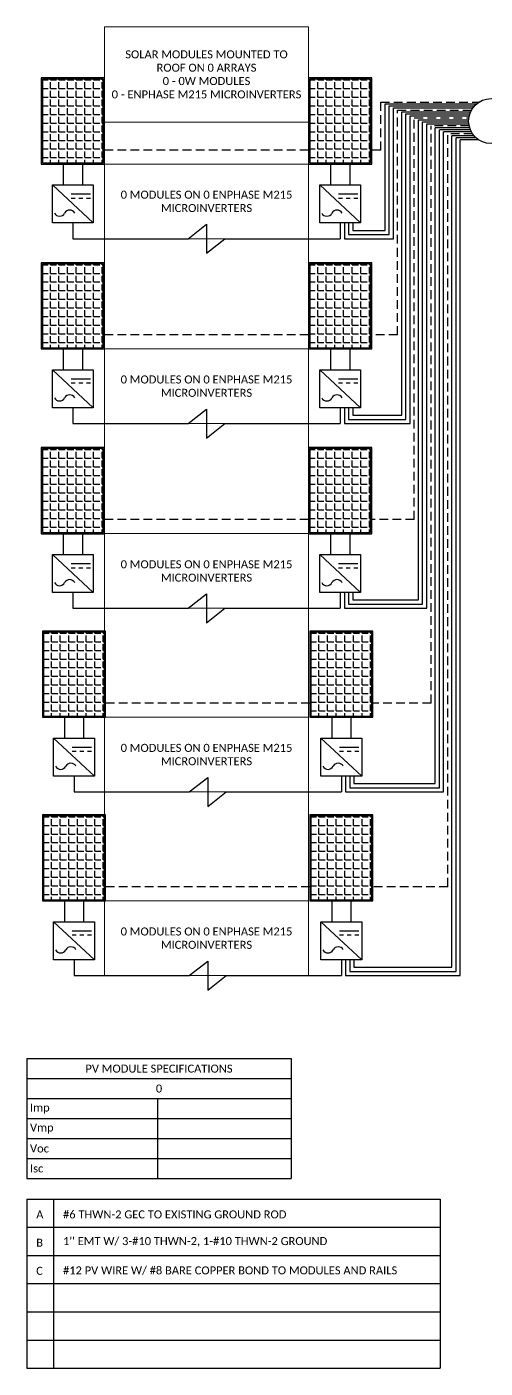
# Model space of a CAD drawing. Header units: feet. Extents: x 14669 to 15262, y 16036 to 16619.
# Drawn here: x 14669 to 14867, y 16036 to 16615 of the extents above; entities that cross this region are included whole.
import ezdxf

# ---------------------------------------------------------------- set-up
doc = ezdxf.new("R2010")
doc.units = ezdxf.units.FT
doc.header["$MEASUREMENT"] = 0
doc.linetypes.add('HIDDEN', pattern=[0.375, 0.25, -0.125])
for name, color, linetype in [('ONE LINE BLOCKS', 7, 'Continuous'), ('TEXT', 7, 'Continuous'), ('Z - TITLEBLOCK TXT', 7, 'Continuous')]:
    doc.layers.add(name, color=color, linetype=linetype)
doc.styles.get("Standard").update_dxf_attribs({"font": 'simplex.shx'})

# ---------------------------------------------------------------- blocks, each defined once
blk = doc.blocks.new('*T9')
at = {"layer": 'Defpoints', "color": 8, "linetype": 'ByBlock', "lineweight": 0, "transparency": 16777216}
for p, q in [((0, 0), (88.16, 0)), ((0, 0), (0, -409.45)), ((88.16, 0), (88.16, -409.45)), ((0, -41.08), (88.16, -41.08)), ((0, -59.24), (88.16, -59.24)), ((0, -91.46), (88.16, -91.46)), ((0, -138.99), (88.16, -138.99)), ((0, -171.21), (88.16, -171.21)), ((0, -218.74), (88.16, -218.74)), ((0, -250.97), (88.16, -250.97)), ((0, -297.99), (88.16, -297.99)), ((0, -330.21), (88.16, -330.21)), ((0, -377.23), (88.16, -377.23)), ((0, -409.45), (88.16, -409.45))]:
    blk.add_line(p, q, dxfattribs=at)
at = {"color": 0, "linetype": 'Continuous', "transparency": 16777216, "char_height": 3.4544, "width": 83.574, "attachment_point": 5}
for s, insert in [('{\\fCalibri|b0|i0|c0;SOLAR MODULES MOUNTED TO ROOF ON 0 ARRAYS^J0 - 0W MODULES^J0 - ENPHASE M215 MICROINVERTERS', (44.08, -20.54)), ('{\\fCalibri|b0|i0|c0;', (44.08, -50.16)), ('{\\fCalibri|b0|i0|c0;0 MODULES ON 0 ENPHASE M215 MICROINVERTERS', (44.08, -75.35)), ('{\\fCalibri|b0|i0|c0;', (44.08, -115.23)), ('{\\fCalibri|b0|i0|c0;0 MODULES ON 0 ENPHASE M215 MICROINVERTERS', (44.08, -155.1)), ('{\\fCalibri|b0|i0|c0;', (44.08, -194.98)), ('{\\fCalibri|b0|i0|c0;0 MODULES ON 0 ENPHASE M215 MICROINVERTERS', (44.08, -234.86)), ('{\\fCalibri|b0|i0|c0;', (44.08, -274.48)), ('{\\fCalibri|b0|i0|c0;0 MODULES ON 0 ENPHASE M215 MICROINVERTERS', (44.08, -314.1)), ('{\\fCalibri|b0|i0|c0;', (44.08, -353.72)), ('{\\fCalibri|b0|i0|c0;0 MODULES ON 0 ENPHASE M215 MICROINVERTERS', (44.08, -393.34))]:
    blk.add_mtext(s, dxfattribs=dict(at, insert=insert))
blk = doc.blocks.new('*T10')
at = {"layer": 'Z - TITLEBLOCK TXT', "color": 0, "lineweight": -2, "transparency": 16777216}
for p, q in [((0, 0), (114.19, 0)), ((0, 0), (0, -51.69)), ((114.19, 0), (114.19, -51.69)), ((0, -8.62), (114.19, -8.62)), ((0, -17.23), (114.19, -17.23)), ((56.41, -17.23), (56.41, -51.69)), ((0, -25.85), (114.19, -25.85)), ((0, -34.46), (114.19, -34.46)), ((0, -43.08), (114.19, -43.08)), ((0, -51.69), (114.19, -51.69))]:
    blk.add_line(p, q, dxfattribs=at)
at = {"layer": 'Z - TITLEBLOCK TXT', "color": 0, "linetype": 'Continuous', "transparency": 16777216, "char_height": 3.4544}
for s, insert, width, attachment_point in [('{\\fCalibri|b0|i0|c0;PV MODULE SPECIFICATIONS', (57.09, -4.31), 111.433, 5), ('{\\fCalibri|b0|i0|c0;0', (57.09, -12.92), 111.433, 5), ('{\\fCalibri|b0|i0|c0;Imp', (1.38, -21.54), 53.6551, 4), ('{\\fCalibri|b0|i0|c0;', (57.78, -21.54), 55.0254, 4), ('{\\fCalibri|b0|i0|c0;Vmp', (1.38, -30.15), 53.6551, 4), ('{\\fCalibri|b0|i0|c0;', (57.78, -30.15), 55.0254, 4), ('{\\fCalibri|b0|i0|c0;Voc', (1.38, -38.77), 53.6551, 4), ('{\\fCalibri|b0|i0|c0;', (57.78, -38.77), 55.0254, 4), ('{\\fCalibri|b0|i0|c0;Isc', (1.38, -47.39), 53.6551, 4), ('{\\fCalibri|b0|i0|c0;', (57.78, -47.39), 55.0254, 4)]:
    blk.add_mtext(s, dxfattribs=dict(at, insert=insert, width=width, attachment_point=attachment_point))
blk = doc.blocks.new('*T11')
at = {"linetype": 'ByBlock', "lineweight": -2, "transparency": 16777216}
for p, q in [((0, 0), (178.52, 0)), ((0, 0), (0, -72.97)), ((11.58, 0), (11.58, -72.97)), ((178.52, 0), (178.52, -72.97)), ((0, -12.11), (178.52, -12.11)), ((0, -24.28), (178.52, -24.28)), ((0, -36.46), (178.52, -36.46)), ((0, -48.64), (178.52, -48.64)), ((0, -60.81), (178.52, -60.81)), ((0, -72.97), (178.52, -72.97))]:
    blk.add_line(p, q, dxfattribs=at)
at = {"color": 0, "linetype": 'Continuous', "transparency": 16777216, "char_height": 3.4544, "attachment_point": 7}
for s, insert, width in [('{\\fCalibri|b0|i0|c0;A', (4.06, -8.36), 3.4544), ('{\\fCalibri|b0|i0|c0;#6 THWN-2 GEC TO EXISTING GROUND ROD', (15.65, -8.36), 158.8095), ('{\\fCalibri|b0|i0|c0;B', (4.06, -20.53), 3.4544), ("{\\fCalibri|b0|i0|c0;1'' EMT W/ 3-#10 THWN-2, 1-#10 THWN-2 GROUND", (15.65, -20.53), 158.8095), ('{\\fCalibri|b0|i0|c0;#12 PV WIRE W/ #8 BARE COPPER BOND TO MODULES AND RAILS', (15.65, -32.71), 158.8095), ('{\\fCalibri|b0|i0|c0;C', (4.06, -32.71), 3.4544), ('{\\fCalibri|b0|i0|c0;', (4.06, -44.89), 3.4544), ('{\\fCalibri|b0|i0|c0;', (15.65, -44.89), 158.8095), ('{\\fCalibri|b0|i0|c0;', (4.06, -57.06), 3.4544), ('{\\fCalibri|b0|i0|c0;', (15.65, -57.06), 158.8095), ('{\\fCalibri|b0|i0|c0;', (4.06, -69.22), 3.4544), ('{\\fCalibri|b0|i0|c0;', (15.65, -69.22), 158.8095)]:
    blk.add_mtext(s, dxfattribs=dict(at, insert=insert, width=width))

msp = doc.modelspace()

# ---------------------------------------------------------------- hatches: boundary and pattern name
at = {"layer": 'ONE LINE BLOCKS', "linetype": 'Continuous'}
h = msp.add_hatch(dxfattribs=at)
h.set_pattern_fill('ANGLE', color=256, scale=13.54666)
h.set_pattern_definition([(0, (14739.1355, 4573.7728), (0, 3.7253315), [2.709332, -1.0159995]), (90, (14739.1355, 4573.7728), (-3.7253315, 2e-16), [2.709332, -1.0159995])])
h.paths.add_polyline_path([(14676.12, 16592.07), (14676.12, 16555.89), (14702.36, 16555.89), (14702.36, 16592.07)])
h = msp.add_hatch(dxfattribs=at)
h.set_pattern_fill('ANGLE', color=256, scale=13.54666)
h.set_pattern_definition([(0, (14854.5554, 4573.7728), (0, 3.7253315), [2.709332, -1.0159995]), (90, (14854.5554, 4573.7728), (-3.7253315, 2e-16), [2.709332, -1.0159995])])
h.paths.add_polyline_path([(14791.54, 16592.07), (14791.54, 16555.89), (14817.78, 16555.89), (14817.78, 16592.07)])
h = msp.add_hatch(dxfattribs=at)
h.set_pattern_fill('ANGLE', color=256, scale=13.54666)
h.set_pattern_definition([(0, (14739.1355, 4494.0197), (0, 3.7253315), [2.709332, -1.0159995]), (90, (14739.1355, 4494.0197), (-3.7253315, 2e-16), [2.709332, -1.0159995])])
h.paths.add_polyline_path([(14676.12, 16512.32), (14676.12, 16476.13), (14702.36, 16476.13), (14702.36, 16512.32)])
h = msp.add_hatch(dxfattribs=at)
h.set_pattern_fill('ANGLE', color=256, scale=13.54666)
h.set_pattern_definition([(0, (14854.5554, 4494.0197), (0, 3.7253315), [2.709332, -1.0159995]), (90, (14854.5554, 4494.0197), (-3.7253315, 2e-16), [2.709332, -1.0159995])])
h.paths.add_polyline_path([(14791.54, 16512.32), (14791.54, 16476.13), (14817.78, 16476.13), (14817.78, 16512.32)])
h = msp.add_hatch(dxfattribs=at)
h.set_pattern_fill('ANGLE', color=256, scale=13.54666)
h.set_pattern_definition([(0, (14739.1355, 4414.2665), (0, 3.7253315), [2.709332, -1.0159995]), (90, (14739.1355, 4414.2665), (-3.7253315, 2e-16), [2.709332, -1.0159995])])
h.paths.add_polyline_path([(14676.12, 16432.56), (14676.12, 16396.38), (14702.36, 16396.38), (14702.36, 16432.56)])
h = msp.add_hatch(dxfattribs=at)
h.set_pattern_fill('ANGLE', color=256, scale=13.54666)
h.set_pattern_definition([(0, (14854.5554, 4414.2665), (0, 3.7253315), [2.709332, -1.0159995]), (90, (14854.5554, 4414.2665), (-3.7253315, 2e-16), [2.709332, -1.0159995])])
h.paths.add_polyline_path([(14791.54, 16432.56), (14791.54, 16396.38), (14817.78, 16396.38), (14817.78, 16432.56)])
h = msp.add_hatch(dxfattribs=at)
h.set_pattern_fill('ANGLE', color=256, scale=13.54666)
h.set_pattern_definition([(0, (14739.6446, 4335.0224), (0, 3.7253315), [2.709332, -1.0159995]), (90, (14739.6446, 4335.0224), (-3.7253315, 2e-16), [2.709332, -1.0159995])])
h.paths.add_polyline_path([(14676.63, 16353.32), (14676.63, 16317.14), (14702.87, 16317.14), (14702.87, 16353.32)])
h = msp.add_hatch(dxfattribs=at)
h.set_pattern_fill('ANGLE', color=256, scale=13.54666)
h.set_pattern_definition([(0, (14855.0644, 4335.0224), (0, 3.7253315), [2.709332, -1.0159995]), (90, (14855.0644, 4335.0224), (-3.7253315, 2e-16), [2.709332, -1.0159995])])
h.paths.add_polyline_path([(14792.05, 16353.32), (14792.05, 16317.14), (14818.29, 16317.14), (14818.29, 16353.32)])
h = msp.add_hatch(dxfattribs=at)
h.set_pattern_fill('ANGLE', color=256, scale=13.54666)
h.set_pattern_definition([(0, (14739.6446, 4255.7784), (0, 3.7253315), [2.709332, -1.0159995]), (90, (14739.6446, 4255.7784), (-3.7253315, 2e-16), [2.709332, -1.0159995])])
h.paths.add_polyline_path([(14676.63, 16274.08), (14676.63, 16237.89), (14702.87, 16237.89), (14702.87, 16274.08)])
h = msp.add_hatch(dxfattribs=at)
h.set_pattern_fill('ANGLE', color=256, scale=13.54666)
h.set_pattern_definition([(0, (14855.0644, 4255.7784), (0, 3.7253315), [2.709332, -1.0159995]), (90, (14855.0644, 4255.7784), (-3.7253315, 2e-16), [2.709332, -1.0159995])])
h.paths.add_polyline_path([(14792.05, 16274.08), (14792.05, 16237.89), (14818.29, 16237.89), (14818.29, 16274.08)])

# ---------------------------------------------------------------- linework, layer by layer
at = {"color": 253, "linetype": 'Continuous'}
for p, q in [((14824.06, 16526.76), (14824.06, 16581.31)), ((14824.06, 16581.31), (14863.52, 16581.31)), ((14831.27, 16577.86), (14860.97, 16577.86)), ((14831.27, 16447.01), (14831.27, 16577.86)), ((14838.48, 16574.42), (14860.15, 16574.42)), ((14838.48, 16367.25), (14838.48, 16574.42)), ((14860.6, 16570.98), (14845.69, 16570.98)), ((14845.69, 16288.01), (14845.69, 16570.98)), ((14852.9, 16208.77), (14852.9, 16567.54)), ((14862.55, 16567.54), (14852.9, 16567.54)), ((14810.07, 16526.76), (14824.06, 16526.76)), ((14810.07, 16447.01), (14831.27, 16447.01)), ((14810.07, 16367.25), (14838.48, 16367.25)), ((14810.58, 16288.01), (14845.69, 16288.01)), ((14810.58, 16208.77), (14852.9, 16208.77))]:
    msp.add_line(p, q, dxfattribs=at)
at = {"color": 10, "linetype": 'Continuous'}
for p, q in [((14825.87, 16524.96), (14825.87, 16580.45)), ((14825.87, 16580.45), (14862.64, 16580.45)), ((14833.07, 16577), (14860.63, 16577)), ((14833.07, 16445.21), (14833.07, 16577)), ((14840.28, 16573.56), (14860.15, 16573.56)), ((14840.28, 16365.45), (14840.28, 16573.56)), ((14860.92, 16570.12), (14847.49, 16570.12)), ((14847.49, 16286.21), (14847.49, 16570.12)), ((14854.7, 16206.96), (14854.7, 16566.68)), ((14863.4, 16566.68), (14854.7, 16566.68)), ((14808.27, 16524.96), (14825.87, 16524.96)), ((14808.27, 16445.21), (14833.07, 16445.21)), ((14808.27, 16365.45), (14840.28, 16365.45)), ((14808.78, 16286.21), (14847.49, 16286.21)), ((14808.78, 16206.96), (14854.7, 16206.96))]:
    msp.add_line(p, q, dxfattribs=at)
at = {"linetype": 'Continuous'}
for p, q in [((14827.67, 16523.16), (14827.67, 16579.59)), ((14827.67, 16579.59), (14861.95, 16579.59)), ((14834.88, 16576.14), (14860.39, 16576.14)), ((14834.88, 16443.4), (14834.88, 16576.14)), ((14842.09, 16572.7), (14860.22, 16572.7)), ((14842.09, 16363.65), (14842.09, 16572.7)), ((14861.34, 16569.26), (14849.29, 16569.26)), ((14849.29, 16284.41), (14849.29, 16569.26)), ((14856.5, 16205.16), (14856.5, 16565.81)), ((14864.52, 16565.81), (14856.5, 16565.81)), ((14685.09, 16555.38), (14685.09, 16546.37)), ((14693.4, 16555.38), (14693.4, 16546.37)), ((14800.51, 16555.38), (14800.51, 16546.37)), ((14808.82, 16555.38), (14808.82, 16546.37)), ((14680.42, 16546.37), (14698.07, 16546.37)), ((14680.42, 16529.98), (14680.42, 16546.37)), ((14680.42, 16546.37), (14698.07, 16529.98)), ((14698.07, 16546.37), (14698.07, 16529.98)), ((14795.84, 16546.37), (14813.49, 16546.37)), ((14795.84, 16529.98), (14795.84, 16546.37)), ((14795.84, 16546.37), (14813.49, 16529.98)), ((14813.49, 16546.37), (14813.49, 16529.98)), ((14698.07, 16529.98), (14680.42, 16529.98)), ((14813.49, 16529.98), (14795.84, 16529.98)), ((14806.47, 16523.16), (14827.67, 16523.16)), ((14685.09, 16475.62), (14685.09, 16466.61)), ((14693.4, 16475.62), (14693.4, 16466.61)), ((14800.51, 16475.62), (14800.51, 16466.61)), ((14808.82, 16475.62), (14808.82, 16466.61)), ((14680.42, 16466.61), (14698.07, 16466.61)), ((14680.42, 16450.22), (14680.42, 16466.61)), ((14680.42, 16466.61), (14698.07, 16450.22)), ((14698.07, 16466.61), (14698.07, 16450.22)), ((14795.84, 16466.61), (14813.49, 16466.61)), ((14795.84, 16450.22), (14795.84, 16466.61)), ((14795.84, 16466.61), (14813.49, 16450.22)), ((14813.49, 16466.61), (14813.49, 16450.22)), ((14698.07, 16450.22), (14680.42, 16450.22)), ((14813.49, 16450.22), (14795.84, 16450.22)), ((14806.47, 16443.4), (14834.88, 16443.4)), ((14685.09, 16395.87), (14685.09, 16386.86)), ((14693.4, 16395.87), (14693.4, 16386.86)), ((14800.51, 16395.87), (14800.51, 16386.86)), ((14808.82, 16395.87), (14808.82, 16386.86)), ((14680.42, 16386.86), (14698.07, 16386.86)), ((14680.42, 16370.47), (14680.42, 16386.86)), ((14680.42, 16386.86), (14698.07, 16370.47)), ((14698.07, 16386.86), (14698.07, 16370.47)), ((14795.84, 16386.86), (14813.49, 16386.86)), ((14795.84, 16370.47), (14795.84, 16386.86)), ((14795.84, 16386.86), (14813.49, 16370.47)), ((14813.49, 16386.86), (14813.49, 16370.47)), ((14698.07, 16370.47), (14680.42, 16370.47)), ((14813.49, 16370.47), (14795.84, 16370.47)), ((14806.47, 16363.65), (14842.09, 16363.65)), ((14685.6, 16316.63), (14685.6, 16307.62)), ((14693.9, 16316.63), (14693.9, 16307.62)), ((14801.02, 16316.63), (14801.02, 16307.62)), ((14809.32, 16316.63), (14809.32, 16307.62)), ((14680.93, 16307.62), (14698.57, 16307.62)), ((14680.93, 16291.23), (14680.93, 16307.62)), ((14680.93, 16307.62), (14698.57, 16291.23)), ((14698.57, 16307.62), (14698.57, 16291.23)), ((14796.35, 16307.62), (14813.99, 16307.62)), ((14796.35, 16291.23), (14796.35, 16307.62)), ((14796.35, 16307.62), (14813.99, 16291.23)), ((14813.99, 16307.62), (14813.99, 16291.23)), ((14698.57, 16291.23), (14680.93, 16291.23)), ((14813.99, 16291.23), (14796.35, 16291.23)), ((14806.97, 16284.41), (14849.29, 16284.41)), ((14685.6, 16237.38), (14685.6, 16228.37)), ((14693.9, 16237.38), (14693.9, 16228.37)), ((14801.02, 16237.38), (14801.02, 16228.37)), ((14809.32, 16237.38), (14809.32, 16228.37)), ((14680.93, 16228.37), (14698.57, 16228.37)), ((14680.93, 16211.98), (14680.93, 16228.37)), ((14680.93, 16228.37), (14698.57, 16211.98)), ((14698.57, 16228.37), (14698.57, 16211.98)), ((14796.35, 16228.37), (14813.99, 16228.37)), ((14796.35, 16211.98), (14796.35, 16228.37)), ((14796.35, 16228.37), (14813.99, 16211.98)), ((14813.99, 16228.37), (14813.99, 16211.98)), ((14698.57, 16211.98), (14680.93, 16211.98)), ((14813.99, 16211.98), (14796.35, 16211.98)), ((14806.97, 16205.16), (14856.5, 16205.16))]:
    msp.add_line(p, q, dxfattribs=at)
at = {"linetype": 'Continuous', "flags": 128}
for points in [[(14675.62, 16592.58), (14675.62, 16555.38), (14702.87, 16555.38), (14702.87, 16592.58), (14675.62, 16592.58)], [(14791.03, 16592.58), (14791.03, 16555.38), (14818.29, 16555.38), (14818.29, 16592.58), (14791.03, 16592.58)], [(14675.62, 16512.83), (14675.62, 16475.62), (14702.87, 16475.62), (14702.87, 16512.83), (14675.62, 16512.83)], [(14791.03, 16512.83), (14791.03, 16475.62), (14818.29, 16475.62), (14818.29, 16512.83), (14791.03, 16512.83)], [(14675.62, 16433.07), (14675.62, 16395.87), (14702.87, 16395.87), (14702.87, 16433.07), (14675.62, 16433.07)], [(14791.03, 16433.07), (14791.03, 16395.87), (14818.29, 16395.87), (14818.29, 16433.07), (14791.03, 16433.07)], [(14676.12, 16353.83), (14676.12, 16316.63), (14703.38, 16316.63), (14703.38, 16353.83), (14676.12, 16353.83)], [(14791.54, 16353.83), (14791.54, 16316.63), (14818.8, 16316.63), (14818.8, 16353.83), (14791.54, 16353.83)], [(14676.12, 16274.58), (14676.12, 16237.38), (14703.38, 16237.38), (14703.38, 16274.58), (14676.12, 16274.58)], [(14791.54, 16274.58), (14791.54, 16237.38), (14818.8, 16237.38), (14818.8, 16274.58), (14791.54, 16274.58)]]:
    msp.add_lwpolyline(points, dxfattribs=at)
for points in [[(14676.12, 16592.07), (14676.12, 16555.89), (14702.36, 16555.89), (14702.36, 16592.07)], [(14791.54, 16592.07), (14791.54, 16555.89), (14817.78, 16555.89), (14817.78, 16592.07)], [(14676.12, 16512.32), (14676.12, 16476.13), (14702.36, 16476.13), (14702.36, 16512.32)], [(14791.54, 16512.32), (14791.54, 16476.13), (14817.78, 16476.13), (14817.78, 16512.32)], [(14676.12, 16432.56), (14676.12, 16396.38), (14702.36, 16396.38), (14702.36, 16432.56)], [(14791.54, 16432.56), (14791.54, 16396.38), (14817.78, 16396.38), (14817.78, 16432.56)], [(14676.63, 16353.32), (14676.63, 16317.14), (14702.87, 16317.14), (14702.87, 16353.32)], [(14792.05, 16353.32), (14792.05, 16317.14), (14818.29, 16317.14), (14818.29, 16353.32)], [(14676.63, 16274.08), (14676.63, 16237.89), (14702.87, 16237.89), (14702.87, 16274.08)], [(14792.05, 16274.08), (14792.05, 16237.89), (14818.29, 16237.89), (14818.29, 16274.08)]]:
    msp.add_lwpolyline(points, close=True, dxfattribs=at)
at = {"color": 7, "linetype": 'Continuous'}
msp.add_circle((14869.85, 16573.94), 9.72, dxfattribs=at)
at = {"layer": 'TEXT', "color": 92, "linetype": 'HIDDEN', "ltscale": 15}
for p, q in [((14822.26, 16561.43), (14822.26, 16582.17)), ((14822.26, 16582.17), (14864.69, 16582.17)), ((14829.47, 16578.72), (14861.4, 16578.72)), ((14829.47, 16481.67), (14829.47, 16578.72)), ((14836.68, 16575.28), (14860.23, 16575.28)), ((14836.68, 16401.92), (14836.68, 16575.28)), ((14860.37, 16571.84), (14843.89, 16571.84)), ((14843.89, 16322.77), (14843.89, 16571.84)), ((14851.1, 16243.52), (14851.1, 16568.4)), ((14861.87, 16568.4), (14851.1, 16568.4)), ((14822.26, 16561.43), (14818.29, 16561.43)), ((14829.47, 16481.67), (14818.29, 16481.67)), ((14836.68, 16401.92), (14818.29, 16401.92)), ((14843.89, 16322.68), (14818.8, 16322.68)), ((14851.1, 16243.43), (14818.8, 16243.43))]:
    msp.add_line(p, q, dxfattribs=at)
at = {"layer": 'TEXT', "color": 92, "linetype": 'HIDDEN', "ltscale": 15, "flags": 128}
for points in [[(14791.03, 16561.43), (14702.87, 16561.43)], [(14791.03, 16481.67), (14702.87, 16481.67)], [(14791.03, 16401.92), (14702.87, 16401.92)], [(14791.54, 16322.68), (14703.38, 16322.68)], [(14791.54, 16243.43), (14703.38, 16243.43)]]:
    msp.add_lwpolyline(points, dxfattribs=at)
at = {"layer": 'Z - TITLEBLOCK TXT', "color": 7, "linetype": 'Continuous'}
for p, q in [((14696.84, 16542.37), (14688.45, 16542.37)), ((14690.2, 16540.56), (14688.45, 16540.56)), ((14693.52, 16540.56), (14691.77, 16540.56)), ((14696.84, 16540.56), (14695.09, 16540.56)), ((14812.26, 16542.37), (14803.87, 16542.37)), ((14805.62, 16540.56), (14803.87, 16540.56)), ((14808.94, 16540.56), (14807.19, 16540.56)), ((14812.26, 16540.56), (14810.51, 16540.56)), ((14739, 16523.16), (14746.95, 16529.42)), ((14746.95, 16529.42), (14746.95, 16516.89)), ((14746.95, 16516.89), (14754.91, 16523.16)), ((14696.84, 16462.62), (14688.45, 16462.62)), ((14690.2, 16460.81), (14688.45, 16460.81)), ((14693.52, 16460.81), (14691.77, 16460.81)), ((14696.84, 16460.81), (14695.09, 16460.81)), ((14812.26, 16462.62), (14803.87, 16462.62)), ((14805.62, 16460.81), (14803.87, 16460.81)), ((14808.94, 16460.81), (14807.19, 16460.81)), ((14812.26, 16460.81), (14810.51, 16460.81)), ((14739, 16443.4), (14746.95, 16449.67)), ((14746.95, 16449.67), (14746.95, 16437.14)), ((14746.95, 16437.14), (14754.91, 16443.4)), ((14696.84, 16382.87), (14688.45, 16382.87)), ((14690.2, 16381.05), (14688.45, 16381.05)), ((14693.52, 16381.05), (14691.77, 16381.05)), ((14696.84, 16381.05), (14695.09, 16381.05)), ((14812.26, 16382.87), (14803.87, 16382.87)), ((14805.62, 16381.05), (14803.87, 16381.05)), ((14808.94, 16381.05), (14807.19, 16381.05)), ((14812.26, 16381.05), (14810.51, 16381.05)), ((14739, 16363.65), (14746.95, 16369.91)), ((14746.95, 16369.91), (14746.95, 16357.39)), ((14746.95, 16357.39), (14754.91, 16363.65)), ((14697.35, 16303.62), (14688.96, 16303.62)), ((14812.77, 16303.62), (14804.38, 16303.62)), ((14690.71, 16301.81), (14688.96, 16301.81)), ((14694.03, 16301.81), (14692.28, 16301.81)), ((14697.35, 16301.81), (14695.6, 16301.81)), ((14806.13, 16301.81), (14804.38, 16301.81)), ((14809.45, 16301.81), (14807.7, 16301.81)), ((14812.77, 16301.81), (14811.02, 16301.81)), ((14739.51, 16284.41), (14747.46, 16290.67)), ((14747.46, 16290.67), (14747.46, 16278.14)), ((14747.46, 16278.14), (14755.42, 16284.41)), ((14697.35, 16224.38), (14688.96, 16224.38)), ((14690.71, 16222.56), (14688.96, 16222.56)), ((14694.03, 16222.56), (14692.28, 16222.56)), ((14697.35, 16222.56), (14695.6, 16222.56)), ((14812.77, 16224.38), (14804.38, 16224.38)), ((14806.13, 16222.56), (14804.38, 16222.56)), ((14809.45, 16222.56), (14807.7, 16222.56)), ((14812.77, 16222.56), (14811.02, 16222.56)), ((14739.51, 16205.16), (14747.46, 16211.43)), ((14747.46, 16211.43), (14747.46, 16198.9)), ((14747.46, 16198.9), (14755.42, 16205.16))]:
    msp.add_line(p, q, dxfattribs=at)
at = {"layer": 'Z - TITLEBLOCK TXT', "linetype": 'Continuous', "flags": 128}
for points in [[(14689.24, 16529.98), (14689.24, 16523.16)], [(14804.66, 16529.98), (14804.66, 16523.16)], [(14806.47, 16529.98), (14806.47, 16523.16)], [(14689.24, 16523.16), (14739, 16523.16)], [(14754.91, 16523.16), (14804.66, 16523.16)], [(14689.24, 16450.22), (14689.24, 16443.4)], [(14804.66, 16450.22), (14804.66, 16443.4)], [(14806.47, 16450.22), (14806.47, 16443.4)], [(14689.24, 16443.4), (14739, 16443.4)], [(14754.91, 16443.4), (14804.66, 16443.4)], [(14689.24, 16370.47), (14689.24, 16363.65)], [(14804.66, 16370.47), (14804.66, 16363.65)], [(14806.47, 16370.47), (14806.47, 16363.65)], [(14689.24, 16363.65), (14739, 16363.65)], [(14754.91, 16363.65), (14804.66, 16363.65)], [(14689.75, 16291.23), (14689.75, 16284.41)], [(14805.17, 16291.23), (14805.17, 16284.41)], [(14806.97, 16291.23), (14806.97, 16284.41)], [(14689.75, 16284.41), (14739.51, 16284.41)], [(14755.42, 16284.41), (14805.17, 16284.41)], [(14689.75, 16211.98), (14689.75, 16205.16)], [(14805.17, 16211.98), (14805.17, 16205.16)], [(14806.97, 16211.98), (14806.97, 16205.16)], [(14689.75, 16205.16), (14739.51, 16205.16)], [(14755.42, 16205.16), (14805.17, 16205.16)]]:
    msp.add_lwpolyline(points, dxfattribs=at)
at = {"layer": 'Z - TITLEBLOCK TXT', "color": 10, "linetype": 'Continuous', "flags": 128}
for points in [[(14808.27, 16529.98), (14808.27, 16524.96)], [(14808.27, 16450.22), (14808.27, 16445.21)], [(14808.27, 16370.47), (14808.27, 16365.45)], [(14808.78, 16291.23), (14808.78, 16286.21)], [(14808.78, 16211.98), (14808.78, 16206.96)]]:
    msp.add_lwpolyline(points, dxfattribs=at)
at = {"layer": 'Z - TITLEBLOCK TXT', "color": 253, "linetype": 'Continuous', "flags": 128}
for points in [[(14810.07, 16529.98), (14810.07, 16526.76)], [(14810.07, 16450.22), (14810.07, 16447.01)], [(14810.07, 16370.47), (14810.07, 16367.25)], [(14810.58, 16291.23), (14810.58, 16288.01)], [(14810.58, 16211.98), (14810.58, 16208.77)]]:
    msp.add_lwpolyline(points, dxfattribs=at)
at = {"layer": 'Z - TITLEBLOCK TXT', "linetype": 'Continuous'}
for centre, start, end in [((14683.48, 16535.38), 207.66392, 332.33608), ((14687.87, 16533.08), 27.66392, 152.33608), ((14798.9, 16535.38), 207.66392, 332.33608), ((14803.29, 16533.08), 27.66392, 152.33608), ((14683.48, 16455.63), 207.66392, 332.33608), ((14687.87, 16453.33), 27.66392, 152.33608), ((14798.9, 16455.63), 207.66392, 332.33608), ((14803.29, 16453.33), 27.66392, 152.33608), ((14683.48, 16375.88), 207.66392, 332.33608), ((14687.87, 16373.58), 27.66392, 152.33608), ((14798.9, 16375.88), 207.66392, 332.33608), ((14803.29, 16373.58), 27.66392, 152.33608), ((14688.38, 16294.33), 27.66392, 152.33608), ((14803.8, 16294.33), 27.66392, 152.33608), ((14683.99, 16296.63), 207.66392, 332.33608), ((14799.41, 16296.63), 207.66392, 332.33608), ((14683.99, 16217.39), 207.66392, 332.33608), ((14688.38, 16215.09), 27.66392, 152.33608), ((14799.41, 16217.39), 207.66392, 332.33608), ((14803.8, 16215.09), 27.66392, 152.33608)]:
    msp.add_arc(centre, 2.48, start, end, dxfattribs=at)

# ---------------------------------------------------------------- block references
for name, p in [('*T9', (14702.87, 16614.62)), ('*T10', (14669.36, 16169.29)), ('*T11', (14669.36, 16108.67))]:
    msp.add_blockref(name, p)

doc.saveas('drawing.dxf')
